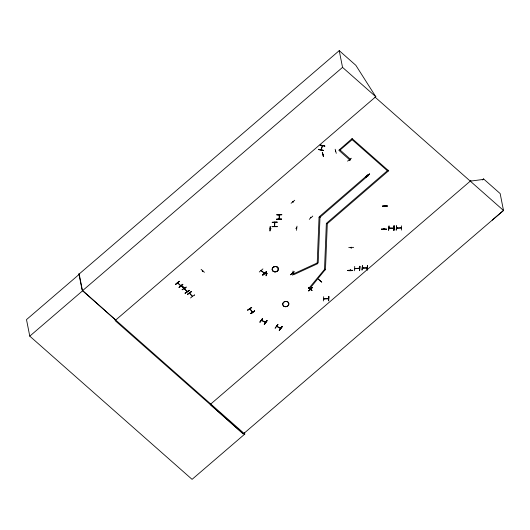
<?xml version="1.0" encoding="UTF-8"?>
<svg xmlns="http://www.w3.org/2000/svg" width="530" height="530" viewBox="0 0 530 530"><rect width="100%" height="100%" fill="white"/><g stroke="black" fill="none" stroke-linecap="round" stroke-linejoin="round"><path stroke-width="0.79" d="M352.708 270.293C343.149 270.022 349.495 271.314 352.728 270.446M386.502 229.384C379.937 229.887 379.52 228.516 386.509 229.192M381.58 229.457L381.56 229.079M386.489 229.04L381.587 229.232M323.684 296.687L323.34 300.967M324.188 298.887L324.035 298.456L324.168 298.907L323.638 298.754M328.024 298.363L328.13 298.562M328.083 298.774L328.077 298.317M328.878 296.502L328.52 300.808L328.892 296.515M328.653 296.495L328.785 300.788M354.61 270.77L354.716 266.378M359.479 268.134C360.128 268.77 358.631 268.849 359.135 268.147M359.95 266.338L359.578 270.638L359.936 266.325M359.645 270.618L359.684 266.219M323.353 150.447C320.16 150.633 314.224 148.062 323.34 150.308M274.6 222.163L274.441 226.681L274.619 226.356M274.6 222.792L274.586 222.494M274.639 226.648L274.838 222.487M272.062 226.602C287.823 226.641 261.674 226.774 276.991 226.548M272.268 222.375L277.203 222.116L272.241 222.295M278.985 218.897L279.052 218.552L279.085 219.221L279.257 214.935M279.204 215.028L279.449 215.379L279.211 214.696M279.277 219.162L279.442 214.988M279.29 219.195L279.045 218.837M293.395 273.705L293.845 274.646L317.629 263.702L317.218 262.973L319.053 217.015M293.435 273.911L317.218 262.973L318.179 262.953L320.007 216.995M325.248 269.664L309.52 288.943L308.752 288.486L324.519 269.412L326.348 223.455M324.479 269.207L325.48 269.392L327.308 223.441M389.046 225.926L388.623 230.358L389 226.052M393.817 227.801L393.896 228.211L393.472 228.026M393.975 225.833L393.83 230.258L394.002 225.84M394.095 230.239L394.267 225.952M396.645 225.78L396.221 230.212L396.619 225.787M401.515 227.893C392.253 227.516 398.255 229.073 401.415 227.655L401.064 228.099L401.025 227.615M401.429 230.113L401.601 225.826M362.454 265.696L362.01 270.128L362.427 265.696M367.27 267.584L367.29 267.994L366.78 267.809M367.164 267.544L367.217 267.782M367.383 265.616L367.21 270.048L367.409 265.623M266.55 271.393L266.093 275.825L266.524 271.393M266.577 273.553L266.961 273.778L266.988 273.42M269.896 230.967L270.081 226.694M270.32 226.555L270.108 230.841M270.658 228.47L270.784 228.927L270.247 228.914M292.759 275.308L293.004 271.002M296.091 228.41L296.058 228.238M296.992 226.164L296.542 230.338M351.297 247.325L351.105 247.954L351.079 247.238M351.079 247.868L351.125 247.477M350.204 270.008L350.184 270.439L350.33 269.763M351.251 247.232L351.271 247.954L351.297 247.477M348.747 247.43L353.676 247.364M382.527 206.256L387.47 205.951L382.541 206.018M385.098 206.309L384.859 206.687L384.859 205.978M383.886 228.556L383.965 229.185L383.958 228.801M383.939 228.51L383.945 229.099M383.939 228.801L384.164 229.172L384.184 228.794M319.809 280.483L320.054 280.847M335.424 151.004L335.47 151.242M261.383 320.087C261.568 321.24 262.761 320.769 265.45 322.505M265.431 322.26C265.007 322.677 265.371 322.147 265.503 322.068M308.546 287.671L311.998 290.559L308.553 287.644M322.333 145.472L322.565 145.843L322.498 145.505M276.879 214.922L281.808 214.809M277.19 222.295L272.241 222.315M387.457 206.124L382.501 206.117M177.815 283.305L177.875 282.914L177.848 283.338M180.882 285.531L180.962 285.869L177.55 282.662M261.495 270.439C261.688 271.625 260.647 269.869 261.581 270.737M264.569 273.367L264.357 273.248M292.712 272.811L292.666 273.811L292.282 272.93M292.785 273.646L292.447 273.367M349.535 159.874L349.455 159.576M367.317 175.046L367.363 175.41M323.373 156.555L322.28 152.322L323.373 156.449M318.629 149.261L323.373 150.407M181.518 286.167L185.063 288.982L181.532 286.134M184.447 288.877L184.347 288.486L187.103 291.447M187.203 291.732L186.977 291.593M189.376 293.183L192.151 296.184M189.627 293.249L189.78 293.097M192.423 296.383L192.357 296.045M250.12 309.156L249.676 309.036L249.875 308.685M249.663 308.771L252.578 312.302L252.359 311.666M252.684 312.17L249.769 308.645M320.948 149.838L322.32 145.743M177.477 283.007L177.424 282.768M292.626 273.798L292.322 273.473M309.951 289.075L310.441 289.241L310.394 288.85M183.393 287.353L183.738 287.094M324.83 146.181L320.107 145.154M184.155 288.545L184.347 288.618M321.18 149.838L322.538 145.81M308.619 287.591L311.998 290.559M354.696 268.584L359.578 268.173M270.254 228.761L270.803 228.755M270.784 228.927L270.704 228.516M266.915 273.765L266.875 273.308M260.031 322.233L262.668 318.371M262.628 318.464L259.846 322.16L262.635 318.371M264.258 324.334C268.962 316.887 267.021 322.114 264.251 324.214M264.483 324.433L267.094 320.67M275.183 328.169L277.972 324.499M275.143 328.13L277.945 324.36M276.978 326.188L276.865 326.639L276.481 326.155M280.31 328.01L280.595 328.613L280.589 328.163M279.27 330.369L282.02 326.586L279.25 330.389L282.265 326.831L282.013 326.579M279.25 330.389L282.046 326.606M202.606 270.598L202.732 271.035L202.725 270.704M181.671 286.021L185.063 288.982M202.732 271.035L202.294 271.148L202.5 270.631M323.744 298.728L328.52 298.595M328.077 298.609L328.52 298.35M367.244 267.994L362.394 268.074M296.568 228.423L296.144 228.41M266.948 273.758L266.424 273.361M292.421 273.076L292.845 273.261L292.765 272.851M492.211 220.189L503.5 210.456L375.154 97.209L375.763 96.685L355.842 65.309L339.226 50.648L79.169 274.01L82.508 290.871L29.779 336.152L192.072 479.352L244.8 434.063L244.489 432.487M79.228 274.321L26.5 319.61L29.779 336.152M339.226 50.648L342.539 67.37L82.481 290.731L244.8 434.063M342.539 67.37L375.783 96.705L115.09 320.57L243.442 433.812L503.5 210.456L500.154 193.563L483.546 178.901L482.287 179.981M375.174 97.228L375.783 96.705M179.166 281.238L175.543 284.338L179.306 281.357M180.644 285.564L180.492 285.736M179.074 287.339C190.608 278.051 171.594 293.964 182.704 284.265M350.668 159.318L350.005 160.133L338.802 150.248L352.198 138.502M368.131 175.669L320.047 217.207L319.398 216.631L367.475 175.092M259.302 272.003L262.913 268.902M262.668 274.878C268.948 268.876 266.186 273.401 262.695 274.911M266.305 271.81L262.701 275.017L266.279 271.777M262.88 275.163L266.491 272.075M388.702 170.713L327.348 223.647L326.699 223.07L388.046 170.13M470.885 180.611L210.218 404.496L243.23 433.997M183.367 287.386L183.844 287.253L183.652 286.882M291.076 203.281L294.74 200.247M292.845 201.632L293.203 202.182L293.276 201.731M347.567 161.14L351.383 158.225M310.666 217.313L310.719 217.432M312.733 216.021C313.402 215.968 309.957 218.241 309.281 219.36M369.35 173.966L369.562 174.271L365.746 177.186L369.357 173.972L365.766 177.172M365.773 177.192L369.397 174.092M290.38 274.785L294.196 271.877M294.17 271.738L290.519 274.812M312.177 287.624L308.606 290.864L312.19 287.651M312.223 287.764L308.752 291.003M318.397 279.191L321.763 282.179L318.411 279.204M310.421 289.115L310.534 288.777M182.068 289.671L186.222 287.141M186.189 287.088L182.201 289.804M185.122 293.077L189.097 290.334L185.129 293.176L189.276 290.639L189.091 290.321M185.129 293.176L189.131 290.453M187.428 294.415L191.423 291.613M187.461 294.468L191.403 291.606L187.415 294.322M194.51 295.256C193.881 295.389 196.789 293.077 190.515 297.966M251.717 307.433L247.59 310.103L251.697 307.426M247.722 310.235L251.704 307.513M249.948 309.315L250.074 308.917M254.612 310.759C252.797 313.979 246.569 315.217 254.678 310.924M254.652 310.885L250.637 313.495M202.46 271.234L202.248 270.843M201.095 269.339L204.401 272.327M276.627 326.268L277.077 326.473M393.472 228.006L393.426 227.761M261.641 320.445L261.787 320.233M280.138 328.149L280.648 328.249M180.776 285.948L177.689 282.947M261.204 270.446L264.563 273.414L264.483 273.076M310.249 289.347L310.222 288.717M335.172 149.248L336.272 153.329M328.415 298.522L328.421 298.31M270.36 228.741L270.737 228.741M292.752 273.268L292.408 273.268M328.467 298.787L323.737 298.947L323.697 298.469M470.276 181.141L483.638 179.385L483.546 178.901M310.799 217.691L310.474 217.181M292.375 272.811L292.507 273.155M354.795 268.75L359.473 268.352M354.65 268.346L354.749 268.77L355.193 268.564M319.093 217.22L320.047 217.207M276.68 219.142L281.635 219.175L276.693 219.499L276.68 219.128L281.609 219.062M326.394 223.667L327.348 223.647M393.869 228.039C381.719 227.151 394.605 229.947 393.77 227.754M296.151 228.264L296.595 228.013M347.799 270.466L352.735 270.406M292.865 273.089L292.335 273.076L292.838 273.063M354.749 268.77L354.755 268.293M335.523 151.454L335.589 150.964M359.141 268.597L359.082 268.193M397.036 227.94L396.592 228.158M362.831 267.849L362.48 268.094L362.447 267.617M270.313 228.476L270.353 228.933M394.042 225.946L393.83 230.258M349.701 159.715L349.72 159.881M323.691 298.94L323.591 298.516M388.993 228.304L389.517 228.298L389.437 227.887M265.57 322.366L261.495 320.094M280.655 328.467L276.693 326.036M324.519 269.412L325.287 269.869M264.291 324.334L266.848 320.438M350.403 270.048L350.337 270.108M322.2 146.161L322.154 145.836M189.627 293.103L192.39 296.349M352.238 138.708L388.742 170.918M350.708 159.53L339.465 149.434M367.515 175.298L368.171 175.874M179.153 281.238L175.735 284.504M349.542 159.848L349.74 159.861M115.706 320.047L82.11 290.029L78.864 273.619M367.237 270.008L367.423 265.629M389.47 228.112L389.391 227.84M367.317 267.829L362.434 268.048L362.341 267.663M366.813 267.981L366.826 267.544M270.3 228.914L270.207 228.523M266.53 273.765L266.53 273.314M182.731 284.371L179.14 287.492M261.032 270.313L261.065 270.346M349.952 159.967L350.005 160.133M261.085 270.611L264.304 273.235M387.344 170.733L351.496 139.105M397.102 227.807L397.023 228.152L396.99 227.695M396.645 227.701L396.685 228.178L396.539 227.748M385.032 205.978L385.038 206.369M384.859 206.024L384.886 206.654M389.046 227.847L389.086 228.331L388.94 227.893M384.111 228.51L384.091 228.9M367.548 175.258L367.628 175.589L367.244 175.052M352.145 139.681L340.114 150.01M366.773 267.59L366.859 268.028M362.898 267.723L362.825 268.067L362.785 267.61M351.019 247.325L351.105 247.954M323.068 154.217L323.121 154.575L322.989 154.117M293.097 201.89L292.812 201.605M296.495 227.973L296.489 228.185M279.383 214.69L279.462 215.319M279.158 214.782L279.237 215.412M279.224 218.545L279.31 219.128M274.765 222.163L274.851 222.785M274.613 226.019L274.692 226.602M280.45 328.348L276.574 326.42L276.581 326.029M276.958 326.208L276.832 326.374M249.63 308.738L249.696 309.076M189.336 292.918L189.402 293.256M187.123 291.434L187.189 291.772M186.924 291.573L184.109 288.307M184.553 288.479L184.619 288.817M276.892 214.743L281.821 214.65L276.885 214.743M323.141 154.535L322.823 154.157L323.115 154.535M320.186 144.988L324.897 146.008L320.173 144.988M273.652 271.572A3.081 2.65 -11.2 0 0 278.336 269.18A3.094 2.663 -11.2 0 0 273.818 266.888A3.094 2.663 -11.2 0 0 273.626 271.526A3.094 2.663 -11.2 0 0 278.343 269.114A3.081 2.65 -11.2 0 0 273.838 266.961A3.081 2.65 -11.2 0 0 273.652 271.572M273.632 271.473A3.081 2.65 -11.2 0 0 278.316 269.074A3.081 2.65 -11.2 0 0 273.818 266.855A3.081 2.65 -11.2 0 0 273.632 271.473M284.166 306.446A3.081 2.65 -11.2 0 0 288.857 304.054A3.081 2.65 -11.2 0 0 284.358 301.835A3.081 2.65 -11.2 0 0 284.166 306.446M284.146 306.34A3.081 2.65 -11.2 0 0 288.837 303.942A3.081 2.65 -11.2 0 0 284.338 301.722A3.081 2.65 -11.2 0 0 284.146 306.34"/></g></svg>
